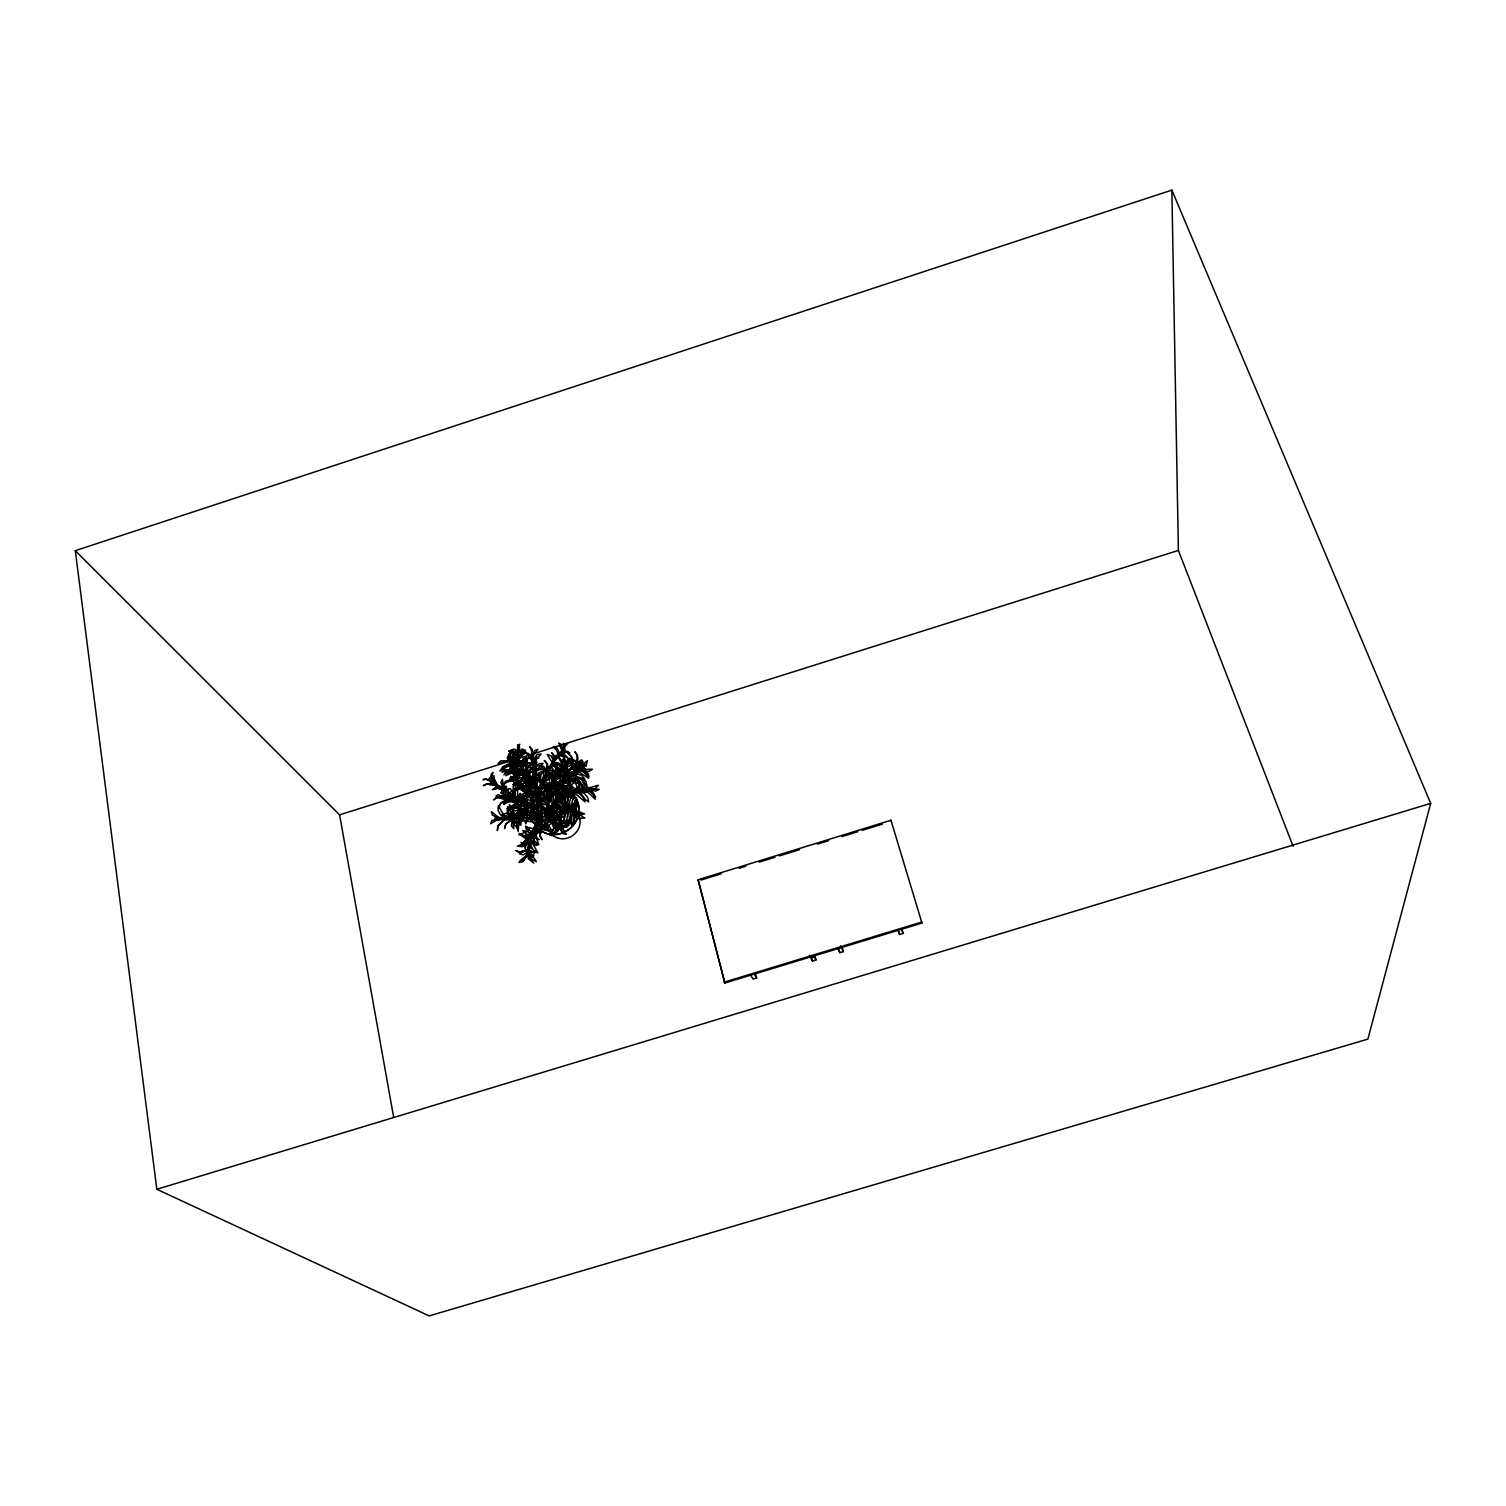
<?xml version="1.0" encoding="UTF-8"?>
<svg xmlns="http://www.w3.org/2000/svg" width="1506" height="1506" viewBox="0 0 1506 1506"><rect width="100%" height="100%" fill="white"/><g stroke="black" fill="none" stroke-linecap="round" stroke-linejoin="round"><path stroke-width="1.5" d="M549.201 792.118L549.765 788.542L550.631 791.742M549.709 791.29C552.344 776.042 554.396 786.998 549.314 788.843M516.106 779.619L521.076 787.337L520.304 788.335L515.617 779.769L518.403 784.08M542.104 823.613L542.329 818.586M515.127 771.43C511.626 752.134 516.953 782.894 515.24 780.428M514.355 769.152L514.506 766.215M514.638 769.171L514.807 766.234M505.564 818.247L502.627 818.586C512.793 818.68 488.32 818.304 505.489 817.833M519.871 772.747L527.853 780.296L522.055 773.293C529.246 780.372 525.575 779.186 531.957 784.08M525.255 796.335L528.117 793.53L530.432 780.127M549.746 814.068L552.156 802.19L551.215 797.201L548.881 801.681M512.398 767.891L512.624 764.577M534.686 801.456L533.425 811.922M554.679 777.962L555.036 772.936L552.495 768.587L551.817 785.153L557.032 789.652L554.679 783.553L543.101 782.762L539.75 786.076L558.067 782.028L565.578 777.698L561.267 777.303L556.561 779.223L552.005 783.572L553.794 779.826M566.463 774.366C561.832 773.444 583.029 764.709 576.723 754.393L574.84 751.776L577.175 754.864L576.76 762.958L569.136 770.714M516.445 779.863C513.847 781.332 518.44 778.715 515.052 775.59M522.827 759.024L526.441 757.349L521.584 768.173L518.44 770.545L520.379 772.277L520.775 766.893L527.382 776.531M575.273 811.79L575.612 807.611M563.658 787.582L563.884 784.946L562.284 783.967L559.517 785.737L558.99 784.212L563.658 787.582L559.423 784.475M550.274 802.133L552.57 792.834L553.794 802.359L549.257 812.092M562.736 783.026L563.056 779.336M548.673 811.037L547.789 803.846C543.704 810.906 550.537 818.718 545.718 825.872L544.513 822.257L545.21 818.398L552.758 803.658M537.134 808.214C542.348 807.856 511.268 799.968 509.555 799.498M582.69 766.309L585.42 769.378L580.958 767.175L572.826 767.043L573.297 761.622L571.96 757.198L568.402 753.734L571.169 756.351L572.826 767.043L580.412 767.269L580.864 769.472L588.959 776.889L588.149 773.613L585.345 771.034L580.864 769.472L580.017 762.733L577.25 761.547L580.544 767.382M504.811 797.653L509.612 799.818L514.581 798.142L510.063 796.636C511.438 801.719 502.948 798.801 500.105 804.11L498.448 808.063L500.576 803.602L509.781 798.895L506.072 785.963L504.755 790.631L506.016 794.829L509.781 798.895L504.265 799.517L499.936 797.898M545.586 823.97L542.442 825.495L540.635 829.825L540.108 834.738L542.066 839.764L539.75 836.338L542.838 821.768M552.608 796.354L554.942 788.297C558.029 794.471 555.149 801.06 552.25 806.689M567.875 817.137L567.122 810.284L567.95 813.541M537.303 785.868L536.625 791.911L530.903 794.283L527.458 798.011L528.248 794.227L531.486 792.288L536.625 791.911L538.997 788.297M559.761 816.403L561.512 808.138L565.616 810.548M515.673 768.549L516.426 767.552L520.455 770.658L531.505 781.407L515.692 768.493L519.721 771.656M514.864 771.656L509.442 772.202L505.809 775.684L512.586 772.691M569.004 777.134L567.216 780.692L565.955 779.957M512.379 757.913L512.793 754.657L515.993 750.91L513.395 757.48M552.533 781.012L556.147 774.931L555.074 777.077M520.379 772.277L521.132 766.309L525.123 758.102L521.283 761.339M562.077 750.967L564.581 744.604L563.395 743.211L564.618 746.43L562.077 750.967L561.606 744.548L558.745 743.042L562.077 750.967L567.141 751.325L568.722 754.186L568.477 752.736L562.077 750.967L564.261 744.698L567.593 743.531L555.017 759.193L543.534 777.793M559.31 798.707L558.048 801.964L559.743 798.142M551.817 782.988L549.615 789.671L553.982 777.755M555.281 796.316L555.77 792.608M555.789 796.128L556.298 792.42M550.142 789.765L550.311 788.673L549.295 789.295M555.978 795.695L556.486 791.987M549.916 797.483L549.464 794.283L550.518 793.982M520.417 763.41C517.367 757.217 517.763 753.904 518.798 745.846L517.631 744.83L519.683 747.503L518.008 752.944C517.688 757.198 518.855 767.42 522.017 767.909M531.599 820.168L532.973 813.579M527.966 849.328L527.495 852.057C529.717 841.986 526.78 860.735 527.646 852.264M527.458 854.824L522.695 861.827L518.911 862.449L527.458 854.824L534.028 855.069L532.333 857.027L527.458 854.824L523.429 860.604L520.059 860.679L527.458 854.824L533.839 863.107L528.267 858.721L527.721 852.02M529.095 844.508L527.119 854.711M550.349 795.262L549.389 794.81L550.499 794.02M553.606 777.981L551.704 784.024L554.34 778.866M568.703 776.738L567.16 780.71L568.948 777.529M571.226 774.272C556.975 791.177 575.028 770.658 570.059 773.839M518.328 801.004C519.551 803.526 516.803 798.594 509.725 798.349M528.004 778.357L531.072 764.747L527.345 768.587L526.328 773.783L527.721 780.221L521.038 780.164L518.855 784.607L518.685 781.2M527.382 782.311L526.611 787.318L528.117 793.53L521.885 798.312L521.34 795.036L523.787 793.398L528.117 793.53L525.368 787.751L521.885 783.854L518.798 782.875M532.616 760.511L532.729 753.395L534.743 750.44L537.774 749.442L531.637 757.913L534.254 767.495M537.793 819.942L539.713 811.922M552.043 816.083L552.081 806.124L550.518 805.785M566.275 771.994L566.953 768.004M527.947 852.302L528.135 849.535M546 776.832L546.546 773.745L544.457 769.171C538.244 810.397 549.144 758.007 558.782 755.711C553.286 756.37 553.248 765.01 549.972 768.38L553.041 763.956L551.949 763.203M570.134 773.82C568.628 776.663 582.445 765.425 573.372 772.653M538.47 824.102L541.708 816.308M516.407 767.608L511.136 764.728L520.511 770.771M539.694 811.113L535.251 808.684L540.146 807.894L549.991 809.983L549.897 819.095L552.1 821.598M505.658 791.459C512.699 798.048 516.125 795.507 523.316 800.571M527.702 849.403C527.966 843.36 530.394 840.593 532.145 836.583L528.87 849.648M528.493 849.666L531.787 836.451L529.566 844.64M549.182 821.128L550.236 816.12M520.342 779.506L531.11 781.35L533.632 769.924M532.013 757.838L530.865 755.73L533.049 753.866L531.467 753.433L532.013 757.838L527.778 758.478L525.123 760.944L525.782 758.553L532.013 757.838L532.333 749.593L529.698 746.731C533.237 750.252 531.26 762.808 533.764 762.808M557.615 796.825L558.688 791.836M552.307 815.838L553.022 812.656M547.695 791.968L548.146 789.935L545.228 792.175M564.185 803.602L565.164 799.328L563.922 795.224L561.456 803.169M510.572 818.04C515.974 817.024 516.614 817.946 510.233 817.306M552.062 785.492L550.142 794.603L548.372 796.618L548.824 798.764M529.943 815.217L534.329 806.689L531.562 801.324L531.317 796.279L533.406 791.478L534.555 796.392M536.174 774.479L536.738 772.145L533.256 774.686M557.672 808.421L554.434 815.725M529.02 844.753L530.3 839.689M536.833 784.099L540.805 775.684L540.052 785.115M549.351 788.843L551.403 783.214M555.996 788.598L557.032 784.532M556.542 788.768L557.578 784.701M557.032 788.598L558.029 784.551M576.629 770.696L581.034 769.246L576.403 770.037M527.213 780.692L528.23 779.75M554.434 777.397L553.417 781.35L557.276 778.809M558.218 796.749L557.333 800.157L562.529 797.992L559.837 796.053M523.674 773.387L526.78 776.87L527.891 772.634M524.239 814.859L518.516 821.617L516.784 826.53L518.196 831.406L518.572 826.135L523.279 814.897L519.005 808.609L519.89 815.763L525.161 818.229L528.248 817.946L532.07 815.141L527.138 814.633M1430.7 803.376L1367.881 1039.121L429.191 1315.905L156.831 1189.269L75.3 550.669L1171.856 190.095L1430.7 803.376L156.831 1189.269M514.657 816.986L514.657 818.323L505.301 818.605M509.084 756.389L510.139 752.661L513.057 750.139L509.837 756.238M519.89 766.215L520.812 762.958M543.421 777.661L541.915 783.214L545.078 775.891L547.055 776.418L543.101 778.056L541.784 780.277L542.499 783.289L547.92 779.976M499.597 818.699L502.477 818.247M537.303 825.683L538.979 819.923L533.406 811.263L532.936 815.593L534.724 818.21L538.979 819.923L543.497 825.834L548.372 827.509L544.664 827.754L538.979 819.923L529.905 818.906L524.973 820.808L534.611 822.201M542.122 783.064L549.012 767.815M541.765 783.158L542.894 783.553L544.268 777.793M539.355 781.407L542.499 783.289L546.509 772.729M544.174 779.788L543.195 783.534M559.554 777.454L561.493 770.526L564.166 767.119L567.103 766.385L564.355 772.051M567.498 802.209L568.477 799.008L567.536 794.001L554.886 802.736M552.438 820.657L553.511 817.174L550.575 810.83M567.235 778.226L568.534 774.028M523.297 816.76L519.419 817.25M512.605 818.304L516.087 814.915L515.353 814.332L516.2 815.311L522.13 809.776L515.711 814.294M563.79 803.131L567.536 794.001M497.281 786.132L497.921 785.134L504.943 789.464C501.686 785.831 492.349 783.854 501.479 788.617M537.924 787.939L536.625 791.911L529.604 782.706M512.172 818.153L515.523 814.539L516.2 815.311M531.524 809.381L530.997 810.981L533.312 811.659L532.333 808.082M538.583 814.991C538.226 813.014 539.374 816.271 541.802 814.407M568.477 810.906L566.595 819.904L567.743 824.949L570.096 820.262M528.568 792.984C526.592 794.509 530.959 793.737 524.446 790.443M571.132 810.736L569.456 818.925L570.605 823.763M531.072 840.047L529.905 839.764M507.936 791.215L508.821 788.673L510.308 788.73L512.285 791.685L514.939 796.9L512.341 799.404M538.564 778.338L540.165 773.745L537.435 775.948M533.519 832.874C557.747 812.468 531.769 835.378 531.769 835.717M565.992 810.19L564.298 818.492L565.541 823.518L566.99 820.375M542.424 824.874C545.191 824.384 529.679 835.604 540.428 828.036M546.678 793.06L547.864 784.268L544.833 788.278M537.529 787.054L523.542 774.366L537.623 789.144L538.64 788.24L537.548 788.429M497.469 786L492.801 782.386L510.383 794.453M524.069 779.28L527.721 780.221L530.112 776.211L532.22 778.451L526.893 779.506L527.721 780.221L516.803 781.087L512.887 784.777L515.993 781.633L519.344 780.654M533.143 762.563L537.303 798.011L541.219 799.874M510.045 794.566C517.989 797.898 511.946 795.752 519.457 800.062M551.347 787.469L558.895 781.426L563.978 781.106L555.827 786.941L535.929 793.907L539.355 789.878L544.155 788.504L551.535 789.106L553.135 795.657L549.502 793.38L548.673 791.158L553.455 780.485M558.444 801.776L559.686 798.519M553.7 781.275L554.716 778.64M537.943 779.92L534.818 788.184L541.727 789.746L537.209 786.17L534.818 788.184L523.448 786.64L519.928 788.485L524.483 785.906L534.818 788.184L534.348 781.878L535.628 781.539L538.79 796.561M554.98 795.676L556.166 792.664M529.02 838.127L531.995 835.435M537.115 831.161L532.164 834.832M541.991 824.949L542.894 826.022M559.328 776.061L563.696 767.552L562.152 772.465M518.158 811.922L524.916 808.195M552.589 780.597L551.704 784.024M552.57 783.911L553.756 780.861M574.125 775.628L570.605 774.253L563.545 767.947L566.275 762.751L561.757 772.484M540.014 801.136L541.689 797.276M529.943 766.102L530.903 763.9L527.138 766.479L525.763 771.091L526.78 776.87M504.548 816.365L504.868 819.584L508.313 817.325L505.188 816.308L501.479 817.532L508.783 819.132L512.36 818.003L515.071 821.372L518.572 822.596L515.993 823.142L513.904 821.467L507.484 810.172L507.24 813.673L512.36 818.003L513.828 828.677L511.4 826.041L512.36 818.003L505.225 816.271M541.388 815.348L533.369 829.185M536.701 830.653L533.463 841.289L534.875 845.13L533.124 840.367L536.701 830.653L535.684 828.62L540.409 824.309L539.769 828.545L536.701 830.653L533.952 836.188L523.241 846.127L523.617 842.155L526.629 838.597L534.103 834.268L536.814 827.359L531.411 832.442L529.378 845.374L531.505 848.631L529.604 844.019L531.769 835.152L527.458 831.387L522.77 830.559L528.474 835.717L531.769 835.152L529.02 840.706L528.964 837.185M533.915 815.198L532.107 819.208L534.423 816.534M538.489 818.04L540.278 814.106M534.159 829.806L536.475 824.855M533.312 829.317L535.703 824.234M533.651 829.58C536.72 824.027 541.539 814.426 537.774 823.387M534.291 829.486L536.72 824.309M534.555 829.881L537.002 824.667M562.303 790.763L564.016 787.111L562.171 791.817M562.604 791.61L564.374 787.544M551.667 784.061C547.826 788.862 550.744 801.832 550.33 788.598L548.128 785.944L550.914 787.619M533.764 829.241L536.211 824.046M544.513 778.131L547.017 772.955L544.72 777.981M545.097 776.098L555.375 759.419M560.1 796.881L557.879 801.456L562.303 802.547M524.408 774.009L523.354 774.743M542.442 825.495L536.945 825.024L532.879 822.502L529.792 818.059L534.95 819.772L542.442 825.495L539.506 831.481L532.898 837.656M569.475 794.792L566.557 802.717L566.576 808.515L563.206 805.446M566.068 762.714L561.55 771.75M564.166 767.985L559.517 776.456M575.894 776.305L584.93 779.129L581.636 775.383L576.817 773.764L570.605 774.253L567.837 768.982L564.148 765.857L559.272 765.425L563.903 768.041L565.277 765.349M555.149 776.494L553.832 778.094M554.264 778.621L555.319 776.72M561.154 771.769L563.508 767.947M563.639 767.909L566.275 762.751M562.002 771.938L566.444 763.09M562.265 772.239L564.411 768.06M554.754 793.888L555.714 792.005M553.813 778.338L554.603 776.776M553.624 805.202L555.243 802.077L558.029 801.926L566.087 805.315L563.018 806.068M576.76 762.958L581.636 759.833L583.067 761.81L576.76 762.958L575.857 761.452L572.807 761.471L574.087 759.871L576.76 762.958L585.985 766.422L584.272 763.617L576.553 762.695L573.278 767.458M525.18 809.456L521.603 810.774L521.321 809.513M554.321 760.022L549.276 767.985M545.624 825.119L544.061 828.074L548.692 825.928L551.893 822.408M522.036 810.699L521.678 809.531M549.389 812.167C547.544 810.717 559.592 800.401 554.001 801.945M560.571 808.835L558.858 812.016L556.298 812.958M531.505 807.705L527.326 807.649L531.317 806.35M518.008 752.944L518.233 745.47L519.852 744.265L517.405 746.92L518.008 752.944L521.885 749.047L524.897 749.913L518.008 752.944L511.005 750.063L513.904 749.047L516.407 750.233L518.384 752.925L518.365 755.861M526.516 815.273L528.192 812.205L537.378 807.517L538.696 805.484L544.777 807.574L540.598 809.08M550.462 808.27L552.269 805.465L551.723 808.214M554.227 802.265L548.899 812.186M552.683 805.842C552.213 805.032 549.125 810.849 550.311 810.529M573.73 821.843L571.546 825.796L571.301 816.459L577.57 802.547L576.422 797.672L573.184 806.595L574.539 816.836M524.239 808.666L528.437 807.48L521.603 810.774M532.465 795.206L530.639 798.444L534.574 795.281L538.64 794.283M565.955 780.353L569.983 774.253M566.275 780.748L573.56 771.693M548.862 790.706L546.546 794.848L554.961 791.139M552.721 805.823C558.933 799.818 551.911 803.639 555.262 803.206M551.441 806.444L552.476 804.618M548.523 811.885L549.445 810.247M551.874 806.802L552.909 804.976L556.279 804.618M550.556 809.72L547.657 813.296L548.786 812.732M549.257 811.019L554.208 802.303L553.756 803.715M524.295 773.99C523.26 776.72 515.297 763.015 511.136 764.728M537.586 822.803L539.336 819.772M571.301 762.187L570.341 763.806L573.635 764.239L574.37 765.688L572.826 767.043L572.205 763.448M540.748 795.262L541.2 795.036M571.678 809.061L570.04 805.126L567.31 803.169L563.338 803.846L571.678 809.061L575.838 799.046L574.257 794.246L571.659 803.62L571.678 809.061L584.573 813.842L579.603 814.614L572.901 810.322M549.69 811.809L548.523 813.579M557.954 801.192L560.176 797.596M527.815 808.553L534.894 806.294L527.571 807.216M538.244 820.281L540.447 816.723M563.188 777.473L561.098 782.198L563.451 778.357M561.06 782.179L563.602 777.793M561.324 781.99L566.425 773.99M543.873 799.648L546.603 795.3L546.81 800.27M560.1 787.205L561.851 784.419M559.121 799.065L568.007 794.227L561.267 797.86L564.317 795.507M554.792 777.002L555.789 775.402M554.641 776.531L555.658 774.95M561.267 797.86L568.101 794.773L559.554 799.008M566.576 808.515L569.87 803.376M503.832 784.777L506.035 790.914L500.707 792.871L502.119 793.022L502.063 789.991L503.776 789.295M522.808 771.618L517.744 755.937M562.133 798.105L561.437 796.862M572.393 803.959L569.099 809.061L565.559 809.513L556.862 805.766L561.964 804.731L565.992 806.049L569.099 809.061L568.986 803.432L572.487 793.624L573.748 798.839M530.244 815.555L528.23 810.002L524.916 806.181L526.592 813.937L530.244 815.555L531.467 813.673L538.847 813.918L532.333 816.967M584.46 788.617C571.621 790.236 583.5 793.643 584.46 788.617C576.139 790.236 581.768 791.648 575.8 790.048M541.03 785.191L543.873 780.146L539.845 781.727M584.046 788.655L584.667 789.784M511.249 763.26L509.367 760.869L511.626 762.902M538.64 799.874C536.305 795.977 531.166 761.867 536.607 792.344C537.849 791.102 534.028 792.062 538.075 796.26M540.259 781.106L542.499 783.289L544.664 780.033M575.97 791.309L572.167 791.252L578.643 790.029M573.071 792.081L572.882 790.819M584.046 789.106C594.795 786.188 579.509 791.685 585.627 788.692M534.461 805.974L534.141 807.423L537.322 807.461M536.851 791.328C532.202 783.892 538.075 792.702 530.827 784.494M542.499 783.289L545.586 778.658M546.998 814.426L548.316 812.675L547.695 814.37M548.391 813.353L547.525 814.595M521.076 787.337L519.947 788.146M564.863 806.934L567.009 803.79M548.768 767.684L551.893 763.203L552.909 763.918M511.645 807.329L513.64 804.486L518.29 802.34M515.88 768.324L510.12 769.735L503.908 774.856L506.393 770.62L516.05 768.06L515.974 760.756L517.895 760.681L514.883 763.316L514.412 765.669L516.05 768.06L509.066 769.754L509.63 770.846L510.929 767.533L513.019 766.799M563.131 778.263L560.703 781.689L570.605 784.306L568.007 780.748L564.957 780.014L560.703 781.689L566.67 778.884M559.178 777.849L561.098 775.157M562.227 779.562L565.014 775.665M541.181 815.706C536.889 818.605 539.035 823.123 541.576 817.494M538.546 820.13L541.388 816.214M539.035 820.45L541.859 816.534M539.506 820.45L542.348 816.516M538.903 819.377L541.859 815.33M539.412 819.697L541.369 817.005M550.255 811.282L551.874 813.485L551.14 810.736M510.139 766.516L513.433 765.104L509.593 759.702M550.895 813.24L551.667 812.167M563.432 776.249L565.352 773.651M563.658 776.079L565.578 773.5M563.545 776.625L565.484 774.009M563.959 776.945L565.88 774.348M564.129 776.192L566.011 773.632M520.568 799.799L522.676 797.013M555.808 759.833L558.952 755.88L557.917 755.127M559.272 773.783L561.23 771.185L563.564 771.449M547.224 814.614L547.676 814.087M530.865 810.36L532.973 807.668M552.081 812.506L553.85 817.683L550.82 812.751M561.889 750.854L558.651 755.711L561.794 750.741M570.736 776.569L572.355 774.517M558.651 755.711L560.025 753.019L551.893 763.203M552.834 817.061L554.095 816.798L557.145 823.744L552.909 817.118L554.057 816.817L552.909 817.118M521.791 812.016L523.956 809.381M560.439 753.339L562.359 751.193M535.835 796.185L535.044 797.145L536.494 799.931L534.423 800.364M520.455 801.832L523.824 797.728M510.647 808.76L516.671 804.148M557.446 823.048C560.759 834.418 559.517 820.676 552.777 821.956L556.185 826.85L565.597 826.493L569.08 824.648L566.84 827.189L558.82 826.963L551.855 835.83L557.747 831.256L558.82 826.963L557.013 823.104M544.871 787.356L547.017 784.833L551.497 783.704L547.28 788.41M560.816 808.797L561.907 807.95L560.985 808.195M568.195 809.324L566.256 807.818L574.068 810.717M516.106 805.936L512.605 809.983L516.182 806.896L527.834 804.562L527.571 802.19L531.674 803.827L527.1 805.635L527.834 804.562L523.391 794.886L522.431 799.385L523.843 802.34L527.834 804.562L517.65 804.279L516.483 803.319L518.93 801.154M564.43 808.402L560.929 808.44L561.926 808.289M568.816 808.421C581.165 810.623 558.839 807.103 573.259 809.381C575.744 812.845 570.943 810.397 573.993 810.699M541.03 800.232L537.793 803.94L541.068 802.943M566.896 809.174C565.748 804.863 575.48 811.414 578.417 812.506M555.695 801.983L554.547 802.434L557.54 801.324L555.13 798.632M567.235 808.967L569.362 808.364M574.445 812.016L573.052 810.83L574.69 811.301M565.936 774.272L573.108 767.194M566.52 772.427L572.468 766.573M565.578 773.915L572.374 766.61M555.074 802.867L553.342 803.3M571.941 809.644L567.235 808.195M521.434 763.222L520.982 768.399L522.751 771.204M537.397 832.667L544.099 827.17M574.652 764.747L576.553 762.695M576.553 762.902L572.826 767.175L578.53 765.801M575.047 765.274L576.949 763.222M547.487 822.464L553.511 817.174L566.068 813.071L563.395 816.76L559.084 817.965L549.577 816.365L546.904 813.748M564.599 752.096L562.435 754.412L558.444 755.504L556.618 750.289L553.21 746.712L557.088 748.218L558.782 751.494L558.444 755.504L567.216 757.16L567.95 758.798L565.578 755.353L562.096 754.393L558.444 755.504L561.776 752.492L565.484 751.55L569.889 752.981L567.48 751.852L558.444 755.504L564.976 749.593L564.75 748.03M540.842 789.276L542.668 787.337M532.484 762.921C534.969 770.432 535.665 797.841 535.006 771.863M534.461 765.726L530.827 769.491L529.736 774.818L531.11 781.35L515.316 780.183L520.285 788.259M556.335 796.128L557.804 794.603M568.891 793.097L580.243 785.586L578.04 789.991L569.513 793.982M552.175 796.147L548.579 799.742L549.106 795.281L551.685 792.834M573.108 767.269L575.028 765.086L572.224 761.622L567.743 760.474L578.511 771.919L575.574 776.042L576.346 769.792M563.771 795.695L557.86 800.91M556.486 799.893L564.185 791.742L572.562 786.527L570.398 791.139L566.2 793.794L560.364 794.923L570.172 797.314M510.816 798.029L508.84 799.95L509.423 800.91L518.346 801.569L518.629 799.385L522.431 801.625L517.669 802.529L517.556 786.64L515.09 790.989L515.523 795.977L518.346 801.569L507.974 802.058L503.625 804.242L507.183 800.985L518.346 801.569L513.979 798.782M534.574 782.047L535.778 781.783L535.157 776.644M561.023 792.758L564.694 789.2M571.433 769.491L574.332 766.705L574.275 771.354L571.489 775.816L566.595 780.334L563.602 778.169M541.972 788.579L545.53 785.191L544.927 790.142L541.106 795.563L535.044 794.02M515.316 780.183L520.041 777.68L525.443 778.263L531.11 781.35L539.204 778.941L535.872 776.964L533.5 777.811M531.637 780.993L530.564 781.689L534.272 785.548M515.843 815.348L522.206 810.284M560.985 795.789L564.242 792.74L559.423 792.947M542.442 826.173L544.683 824.064M515.24 814.652L518.328 811.565M512.398 818.304L522.055 809.833L534.856 806.312M516.313 814.991L519.25 812.261M569.513 770.903L573.165 767.495M529.227 833.929L532.39 830.992M516.106 814.577L519.081 811.809M540.202 812.167L536.72 815.367L535.985 819.697L542.085 812.129M532.183 835.642L534.649 833.157M534.894 799.95L537.698 797.389L534.969 799.347M539.393 828.225L542.028 825.815M543.064 825.646L536.757 831.237L536.136 830.503M530.545 836.282L531.995 834.964M542.875 825.156L533.708 833.307M530.319 836.79L532.089 835.228M534.159 779.788L532.089 781.652L536.663 780.164M531.75 834.813L528.757 837.505M528.794 838.164L530.639 836.527M528.568 838.014L529.98 836.376M534.498 833.515L537.077 830.371M534.178 797.634L537.077 795.055M497.677 785.492L492.951 782.254M584.347 789.219L585.57 788.165L584.554 787.506L581.316 788.391L581.711 786.057L595.322 799.291L593.703 794.773L590.051 791.328L584.347 789.219L577.382 777.567L581.674 779.694L583.857 783.722L584.347 789.219L590.22 790.048L594.945 788.918L598.315 785.285L585.909 788.73M528.004 786.527L525.236 788.88L525.368 792.137L527.514 787.732L530.451 785.567M561.7 782.593L564.336 780.39M570.059 774.216L573.127 771.486M571.15 774.31L576.93 770.47M570.718 774.837L573.73 772.503M577.702 771.128L580.299 768.982L581.805 764.182L570.605 774.253L567.894 773.162L568.666 775.985L571.15 773.67L576.403 772.202M505.489 818.21L497.997 826.21L497.356 830.634L497.827 825.777L505.489 818.21L498.335 805.691L498.053 810.548L500.557 814.614L505.489 818.21L497.884 820.601L498.053 817.4L503.926 817.852M531.411 797.785L535.251 794.641L539.807 794.264L544.344 795.846L543.534 791.93M583.537 767.382L586.06 765.312L587.453 760.681L575.744 770.319L576.836 770.884M553.775 784.381L551.177 786.452L550.274 790.895L556.825 785.887M557.653 800.345L559.799 798.632M520.944 779.976L523.975 777.604M546.96 814.144L543.365 816.93L541.087 821.768L545.906 819.264M567.913 761.754L565.465 763.617L563.828 767.872L561.004 765.556L561.06 768.116L565.032 766.912L563.828 767.872L558.858 758.102L555.187 755.88L559.648 758.045L562.416 762.092L563.828 767.872L570.19 762.77M521.584 804.129L524.483 801.907L523.09 801.248L522.337 802.792L523.41 806.425M572.826 767.043L575.838 764.728L578.68 764.822M505.489 818.85L508.877 818.549M530.338 794.264L527.345 796.542L531.787 794.02L536.569 794.02M519.947 820.826L524.088 817.758M546.377 811.094L549.991 809.983L551.478 812.882L563.79 806.35L561.173 810.812L556.938 812.807L548.316 811.678M546.81 792.137L550.387 789.596M571.019 785.078L573.824 783.12L575.8 778.282L568.929 783.064M562.303 798.425L557.879 801.456L563.075 800.364M521.923 819.245L524.822 817.306M532.051 816.214L527.834 819L525.763 822.86L528.305 818.417L532.729 815.819M557.295 789.389L561.173 788.617L563.903 790.066L566.218 794.038L557.295 789.389L562.811 785.925M553.737 789.502L558.18 786.716L563.263 786.076L556.919 791.347M544.381 812.412L541.708 814.068L539.223 818.68L543.967 816.384M499.597 818.323L491.916 820.563L490.561 823.744L499.597 818.323L495.305 817.118L494.834 819.584L499.597 818.323L492.406 815.123L491.464 811.659L499.597 818.323L497.036 819.452L497.827 817.626L496.434 816.986L502.665 818.342M564.336 776.55L568.496 774.065M564.035 795.94L569.701 792.401M569.55 793.361L583.876 789.502M570.473 793.643C575.01 793.53 571.941 788.956 572.638 792.156M547.036 798.989L550.876 796.881M569.532 795.563L572.525 793.926M572.713 772.032L576.723 770.018M572.958 772.446L576.12 770.771M536.061 821.429L538.979 819.923L539.807 824.121M553.041 808.703L556.109 807.16M558.651 799.347L561.87 797.728M527.138 841.496L530.507 839.859L535.91 845.619L538.019 844.395L533.67 844.151M543.76 794.302L541.106 795.563L529.51 788.88L533.482 788.41L537.247 790.838M561.437 772.352L552.608 779.148L556.26 781.953L555.262 777.228L542.216 780.692L545.436 777.416L549.502 776.814L554.17 778.301L558.029 777.096M565.258 795.827L559.686 798.161M523.636 843.68L517.443 846.09L522.224 846.749L526.686 844.49L530.507 839.859L537.943 852.885L533.613 850.532L531.129 846.071L530.507 839.859L527.966 842.984L524.879 843.944M559.95 776.494L567.385 771.731L562.962 771.637M500.839 795.977L504.096 794.528L513.057 796.166M522.808 816.685L516.727 819.339L508.727 818.662M561.136 806.632L552.871 809.607M569.381 769.98L572.939 768.512L575.687 769.811M521.095 809.927L527.589 807.254M521.151 809.946L528.512 808.025M551.874 777.943L553.888 777.152L549.577 776.381M574.897 770.997L565.955 773.99L563.545 773.237M532.202 816.647L536.174 815.16M559.272 797.86L561.926 796.9M551.629 784.551L559.441 782.273M584.817 788.937L572.167 791.252M523.391 810.04L528.154 808.346M584.893 789.426L573.315 791.685M581.598 790.763L584.234 789.822M522.883 803.733L537.473 808.138M524.163 835.717L527.533 834.531M582.257 768.418L576.422 770.394L575.01 765.104M531.034 799.931L532.522 802.434M531.223 809.588L537.378 807.517L538.226 808.854M587.622 786.941L572.751 791.459L570.285 790.725L568.12 792.1L566.67 796.147L572.939 793.003L571.565 785.341L568.779 780.936L563.884 778.715L565.861 781.539M562.265 787.036L566.614 785.605M524.352 809.193L527.458 808.176M528.38 830.992L518.855 834.889L522.394 835.435M75.3 550.669L339.584 814.859L510.026 761.132M514.525 759.721L1178.389 550.424L1171.856 190.095M522.017 768.154L518.911 758.742M536.945 807.894L527.872 805.164M890.968 820.262L921.973 923.084L724.838 983.042L698.125 879.749L890.968 820.262L891.364 821.354M701.005 880.069L721.167 873.838M739.07 868.322L745.79 866.251M759.231 862.11L774.912 857.272M779.393 855.879L799.535 849.666M817.457 844.151L828.658 840.687M842.099 836.545L857.761 831.707M862.241 830.333L882.403 824.121M576.214 770.112L578.323 769.472M576.591 770.168L581.034 769.246M724.217 982.157L921.597 922.086L921.973 923.084M755.73 974.646L756.596 977.996L753.113 979.051L750.797 975.455M812.506 960.997L816.007 959.924L815.085 956.592L811.583 957.665L812.506 960.997L809.419 955.293M837.976 948.931L839.84 952.677L843.341 951.623L842.4 948.291M898.028 930.557L899.628 934.511L903.148 933.438L902.169 930.106M576.158 770.338L578.266 769.717M576.252 770.62L581.09 769.528M527.665 781.765L524.107 782.8L534.818 788.184L531.147 783.76M506.769 808.778L515.692 808.289L521.678 810.115L522.676 813.974L524.709 815.744L527.815 814.765L521.885 811.056L519.683 796.26L517.725 800.872L518.44 805.39L521.678 810.115L520.831 825.232L518.44 820.808L518.93 815.763L521.678 810.115L512.134 811.132M511.343 764.446L507.804 756.991L509.122 753.358L511.343 764.446L508.99 763.467L506.336 766.648L505.884 765.782L511.343 764.446L510.27 760.775L512.567 758.704L511.136 758.76L511.343 764.446L503.456 767.552L501.837 769.773L503.776 766.441L507.164 764.784L511.343 764.446L513.772 766.178M513.132 774.065L523.881 774.385L527.646 769.735L530.413 771.43L513.471 776.588L511.456 779.223L514.619 775.402L523.881 774.385L527.439 760.022L523.843 763.391L522.751 768.342L523.881 774.385L516.031 771.524M572.619 792.118L579.17 791.271M573.259 791.158L582.201 789.878M584.083 789.389L585.665 788.975M567.498 807.95L562.943 809.155L570.623 811.998L573.391 810.962L584.912 818.097L580.149 818.21L570.925 808.76L567.498 807.95L568.797 808.402M584.272 789.577L587.528 788.862M529.378 812.186L538.903 811.414M582.37 791.365L572.751 791.459L566.858 782.951M569.607 786.057L565.635 787.073L569.852 786.358M527.326 807.649L536.87 806.519M527.42 808.214L534.931 806.877M560.364 794.923L566.312 793.624L561.813 797.521L565.465 802.246M540.56 785.454L543.29 784.908L547.055 786.885L538.037 788.579M568.026 796.373L561.813 797.521L557.785 790.989M586.003 788.447L587.679 788.146M586.248 788.918L587.905 788.636M586.211 788.636L587.867 788.335M562.83 774.931L566.595 780.334L573.071 779.204L578.229 780.466L582.013 784.306L566.595 780.334L564.091 778.075M522.431 771.844L524.126 771.561L522.921 775.082L523.881 776.644M559.065 803.997L553.926 804.788L558.575 807.291M537.793 814.84L541.068 814.332M538.169 815.066L541.445 814.558M538.696 814.464L541.953 813.955M522.206 760.568L524.916 760.154L521.678 763.203L520.681 765.763L521.584 768.173L513.621 770.206L513.339 772.973L515.974 769.227L521.584 768.173L518.12 755.861M558.199 814.294L562.566 813.635L558.707 811.47M564.374 808.59L559.856 809.268L556.448 807.178L554.001 802.98L556.411 804.166M526.083 815.555L530.244 814.821M579.415 814.859L582.954 814.351L578.097 812.035M533.726 795.827L538.169 795.206M530.244 816.327L534.686 815.574M548.109 800.552L543.741 801.117L548.015 803.846M522.808 815.988L514.337 817.08M518.422 817.118L523.147 816.252M578.36 769.98L580.619 769.415M578.549 770.131L580.845 769.83M492.97 778.527L494.043 778.395L497.639 785.68L493.817 788.73L495.813 789.144L496.076 784.701L497.639 785.68L486.965 783.591L483.332 785.699L487.831 783.704L497.639 785.68L494.382 780.466L493.949 775.684L492.443 778.979L497.639 785.68L493.497 783.346L491.822 780.635M530.639 807.423L534.649 807.329M519.175 815.123L523.881 814.614M511.456 816.327L520.605 816.421M567.348 795.243L567.065 793.944L567.837 795.206M569.72 809.494L571.904 808.402M542.706 798.406L545.191 798.199L548.335 800.627M578.643 790.066L578.775 791.252M510.478 817.551L514.883 817.231M509.386 760.907L500.839 760.794L498.091 763.504L509.386 760.907L507.145 757.838L508.746 756.012L509.386 760.907L505.489 761.283L506.637 762.262L508.313 759.57L511.456 763.09M562.491 808.778L564.11 809.193M561.305 808.778L564.053 809.117L562.133 808.44M588.112 792.495L578.906 790.65L577.909 788.617L576.666 791.78L580.544 790.594L578.906 790.65L573.579 778.997L577.589 781.369L579.189 785.379L578.906 790.65L585.439 799.648L588.677 801.964L587.735 797.502L584.46 793.587L578.906 790.65L584.102 790.594M540.165 812.562L547.337 814.257L548.24 821.429L550.499 822.445L547.826 819.772L545.774 811.565L543.384 810.266L539.995 810.849L543.384 812.638M556.618 771.976L553.079 772.013L562.115 777.096M514.224 772.314L518.328 772.296M550.725 787.017L547.299 787.036L551.46 789.088M562.115 808.364L564.411 808.722M533.745 807.065L536.927 807.103M521.396 804.392L527.834 804.562L522.714 801.794M554.415 770.639L550.424 770.507L546.622 772.729L540.729 765.406L538.828 765.745L543.365 766.178L546 768.907L546.622 772.729L556.467 772.427M522.055 798.651L527.251 798.82L531.241 801.7L534.329 806.689L533.369 813.842L534.912 813.654L532.032 811.037L532.107 808.402L534.329 806.689L526.441 801.456M527.476 789.52L530.62 789.69L533.933 792.514M537.19 806.049L540.823 806.162M517.631 752.944L517.819 755.937M552.589 789.05L555.733 789.276M544.588 798.274L549.201 798.632L546.17 795.356M503.305 794.528L514.939 796.9L514.186 792.965L516.219 783.459L513.038 786.791L514.958 802.529L512.153 801.418M567.273 808.76L572.073 809.456M564.449 808.986L563.47 807.818L563.564 809.136M535.119 781.52L536.136 787.186M533.049 798.199L529.754 797.766L532.465 799.799M510.741 817.024L515.673 818.982L520.982 816.214L514.996 815.763L514.657 817.626L505.677 824.29L504.566 828.507L506.035 823.688L514.657 817.626L507.597 806.689L507.71 811.546M557.502 784.174L570.435 786.64L566.764 783.158L562.623 782.423M501.856 795.921L509.781 798.895M518.422 771.957L514.186 771.486L514.167 768.907M577.118 790.782L565.409 788.033M516.464 769.359L518.233 769.679M535.91 788.203L524.766 785.755L528.832 783.854L536.418 787.393L519.871 771.204M544.777 810.661L540.748 809.833L535.985 811.169L544.57 813.899M558.726 800.514L562.096 801.192M544.25 816.892L539.713 815.932L544.532 821.636M550.838 810.623L555.281 811.602M571.527 786.734L577.457 789.878M551.836 783.026L552.156 777.924L549.088 773.538L549.972 789.163M535.929 788.09L526.742 786.904L523.486 787.902L527.928 785.379L536.343 787.657M520.229 793.888L518.139 796.41L520.022 799.479M563.997 787.13L563.037 787.205L563.865 788.146M550.292 799.987L546 798.764L540.955 799.968L545.831 802.039M556.335 799.197L557.822 799.63M505.282 797.276L507.597 797.973M504.999 797.145L510.007 798.707L507.334 797.841M505.112 797.785L509.649 799.253M504.924 797.804L509.969 798.971M532.371 805.936L537.002 807.348M528.907 830.032L526.196 829.204L525.613 826.022L529.208 829.222M532.653 805.503L537.83 807.16M507.164 798.349L518.384 802.096M537.755 807.705L522.846 802.943M509.48 798.745L514.28 800.326M510.139 798.557L518.704 801.23M549.182 798.387L546.038 797.389L540.955 798.274L545.417 800.571M529.415 804.468L532.992 805.409M523.09 802.51L527.797 803.997M513.734 800.062L518.629 801.7M528.06 803.903L520.172 801.418M528.192 804.204L519.909 801.512M522.751 803.451L527.589 805.221M519.664 801.926L523.41 803.225M567.197 808.402L568.421 808.816M574.915 811.489L573.748 810.812M568.571 808.891L569.795 809.306L569.324 808.402M563.3 807.856L564.374 808.214M574.915 811.79L573.24 810.623M572.939 810.247L574.727 811.998M574.219 811.546L573.052 810.83M502.609 819.659L509.047 819.979L514.657 817.626L511.551 815.913M571.452 796.034L567.442 794.566L560.571 783.591M527.853 793.191L532.729 794.999M532.522 795.545L523.486 791.177M527.759 794.17L532.898 796.034M528.192 792.834L531.467 794.057M531.637 795.112L521.923 789.182M532.597 831.651L529.246 830.39L525.989 826.869L534.385 829.015M552.984 763.937L547.224 754.431L551.121 755.899L552.834 759.306L552.457 763.58L561.136 765.01L561.719 766.742L559.272 763.278L555.865 762.394L552.457 763.58L553.154 758.93L555.432 755.843L559.799 754.468L557.54 755.09L552.457 763.58L553.568 754.337L551.554 752.699L554.133 756.501M562.02 789.596L565.672 791.064M541.2 799.422L544.231 800.665M559.14 821.071L563.188 822.765L560.721 819.17M539.562 786.584L542.593 787.883L536.588 790.744L536.625 791.911L534.649 785.906L531.373 782.009M545.793 805.07L540.805 802.886L545.624 809.946M555.017 793.361L560.044 793.229L556.166 790.142M504.152 790.066L495.926 787.619L492.406 789.633L497.244 788.278L504.585 790.198L497.394 785.755M553.813 817.381L558.368 819.471L554.057 819.848L550.725 817.494L548.222 813.014L546.471 808.91L548.542 799.987L549.746 809.08L544.984 823.556L546.697 827.792L548.881 818.982L548.222 813.014L553.813 817.381L557.145 823.744M565.635 799.31L561.813 797.521L561.324 793.7M535.025 837.694L539.148 839.651L537.435 838.955L536.061 835.359M533.011 782.103L536.061 783.572L537.736 786.358M533.708 805.729L537.378 807.517L534.762 793.718L533.049 798.594L533.915 803.075L537.378 807.517L531.072 808.082L524.747 805.974M515.278 796.843L523.222 801.023M519.382 799.46L514.619 796.956L522.94 801.512M553.737 834.004L549.351 831.689L547.224 827.321M510.101 794.321L513.339 796.053M552.721 806.199L555.733 807.875M497.658 785.341L502.063 788.071M497.375 786.245L501.554 788.711M571.904 808.458L573.654 810.36M552.401 811.565L555.545 813.428L561.456 821.655M538.169 814.407L540.579 815.875M524.126 790.368L528.267 792.909M528.625 793.38C519.118 789.445 513.132 779.016 514.393 768.813M527.985 794.189L521.17 789.351M510.741 793.511L515.334 796.429M494.985 784.419L497.62 785.868M510.195 794.189L514.901 797.258M510.685 794.001L515.184 796.825M531.693 793.53L528.38 791.384L533.406 792.1L537.153 795.507M501.931 787.864L504.849 789.897M492.801 782.386L495.323 784.118M551.478 812.882L555.055 815.235M528.117 793.53L519.476 786M526.366 778.094L531.11 781.35M523.09 800.966L518.779 796.523L520.248 793.398L522.469 800.815M562.849 776.927L560.74 775.458L564.016 774.856L566.143 776.625L566.595 780.334M506.204 790.782L510.835 793.624M506.148 790.612L509.047 792.702M554.923 766.686L559.215 769.961L560.383 773.35M520.85 842.419L522.318 843.548M511.438 764.295L524.107 774.329M513.49 766.535L523.787 774.686M537.228 804.166L540.635 806.896L540.278 791.93L538.075 796.542L538.131 801.512L540.635 806.896L535.872 799.498M568.816 806.124L572.111 808.816L571.395 805.654M540.823 790.142L539.694 789.2L540.541 790.594M535.383 797.126L538.47 799.799M532.823 769.434L530.112 767.1L532.71 770.206M573.052 811.132L574.087 811.79M556.203 823.443L558.086 825.175M521.49 789.445L523.843 791.648M574.727 797.954L577.269 800.364L578.85 805.277M520.718 787.149L524.483 790.857M523.919 773.99L537.36 787.487M523.824 774.781L544.381 796.373M534.065 810.473L536.795 813.089M537.736 830.107L540.899 833.157L540.522 830.86M531.11 780.88L536.908 786.904M550.631 795.808L547.563 792.627L548.316 796.787M517.198 768.248L519.532 770.696M509.367 760.869L511.381 762.958M516.878 768.7L519.212 771.128M516.539 768.869L518.742 771.505M517.349 768.173L519.551 770.808M516.878 768.549L519.212 770.978M548.033 794.133L550.951 797.239M565.936 763.128L562.491 759.438L564.863 762.921L565.861 771.976M521.716 773.632L524.239 776.343M523.843 776.663L521.321 773.971L527.458 780.597M535.119 784.419L537.341 786.81M570.059 797.408L564.129 789.633L563.658 791.309L567.16 790.876L568.459 792.382L567.442 794.566L565.014 785.793M523.975 776.192L527.853 780.296M527.966 779.769L535.006 787.694M527.514 780.07L535.082 788.391M527.194 780.466L534.63 788.692M556.316 822.822L559.554 826.474L563.639 827.622L558.764 820.657L553.511 817.174L555.375 820.939M534.555 787.977L530.846 781.915M530.846 784.795L534.272 788.692M531.919 783.798L535.383 787.977M538.527 788.711L544.833 795.996M537.378 788.899L540.805 792.815M547.073 804.242L540.183 799.404L542.311 803.997M557.917 805.145L555.243 802.077L555.827 805.352M555.808 812.807L558.839 816.29M517.8 781.84L514.657 778.207L510.666 777.416L515.09 783.892L520.511 787.751L529.303 774.329L524.427 776.569L521.584 781.181L520.511 787.751L518.93 788.937L523.203 790.612L521.114 786.207L507.955 797.596L509.762 792.608L514.073 789.464L520.511 787.751L518.704 783.798M504.774 789.464L500.839 782.894L502.383 779.336L503.644 788.071M540.579 792.533L543.911 796.429M534.254 788.711L536.437 791.252M514.807 759.57L521.584 768.173M541.896 791.911L543.967 794.321M542.235 782.216L540.052 779.619L541.351 783.195M561.776 831.726L556.354 822.125L549.897 819.471L554.039 824.347L566.2 821.297L570.36 818.662L567.536 822.408L562.924 823.838L556.9 823.405L549.841 835.454L554.114 832.818L556.448 828.884L556.9 823.405L561.813 826.719L564.844 832.046M556.844 816.403L562.378 824.855M556.505 813.861L558.914 816.798M530.357 780.39L533.482 784.513M555.62 827.095L557.672 829.806L553.606 827.359L551.761 822.897M518.083 783.628L521.076 787.676M520.756 788.071L516.087 780.409M552.702 832.592L548.73 825.326M533.651 786.527L535.778 789.445M533.519 786.885L535.891 789.953M530.846 777.698L528.964 774.969L524.163 773.03L529.039 778M524.427 772.239L527.232 776.832M523.975 772.39L526.724 776.569M525.914 775.759L521.622 768.437M523.636 773.124L526.309 776.889M754.242 974.288L756.596 977.996M698.125 879.749L724.838 983.042M533.425 805.654L530.959 798.5M559.686 817.758L561.399 820.732M573.146 810.397L571.094 809.343M573.278 809.87L574.012 811.169M555.206 819.471L557.465 823.405M556.768 823.707L558.707 827.265M557.051 823.631L558.99 827.208M556.561 823.594L557.578 825.457M524.483 772.653L520.229 763.335M814.012 956.216L816.007 959.924M558.029 824.949L559.159 827.001M558.651 826.719L551.968 814.219L544.739 809.287L546.17 812.261M555.601 820.073L552.495 814.106M553.323 817.702L554.829 820.563M552.947 817.513L554.453 820.356M517.612 784.664L514.205 775.91M840.499 945.824L843.341 951.623M554.17 817.269L551.667 812.223L553.191 815.875M552.194 783.704L553.549 786.621M551.836 813.409L552.683 815.311M556.938 799.611L555.658 795.262L556.109 796.523M510.101 766.705L515.843 780.089L506.901 782.066L502.91 785.153L505.357 781.482L509.8 779.901L515.843 780.089L526.234 769.34L521.434 770.507L517.951 774.253L515.843 780.089L509.649 779.43L510.816 776.362L515.843 780.089L515.767 773.896L514.035 769.359M901.416 929.089L903.148 933.438M519.815 763.448L521.001 766.479L519.645 762.902M556.749 801.117L557.182 802.227M519.194 763.824L520.982 768.399M1178.389 550.424L1293.089 846.259M529.528 816.892L530.752 820.149M551.61 811.056L552.213 813.033M553.511 822.69L554.603 825.74M535.816 816.723L536.964 819.942M501.856 786.264L502.684 788.673M533.218 816.516L534.536 820.469M561.512 808.138L563.018 812.638M534.084 778.828L535.082 781.802L543.459 771.524L539.393 772.296L536.418 775.966L535.082 781.802L526.573 781.294L525.387 784.212L529.359 781.313L535.082 781.802L535.665 775.552L534.159 770.62M535.439 805.71L536.927 810.153M535.515 835.698L538.79 844.791L534.724 841.365L533.18 836.131M533.595 777.341L532.973 775.383L534.517 775.797L532.032 778.527L532.39 780.372L535.082 781.802L533.99 775.308M572.205 810.83L573.278 814.37M557.898 772.164L558.933 775.646M538.583 796.956L536.192 786.659M536.117 791.704L537.548 797.22M898.63 931.179L899.628 934.511M838.898 949.345L839.84 952.677M569.645 811.037L570.718 814.972M518.553 758.666L519.382 761.848M516.069 780.39L514.675 768.832M532.013 757.65L533.105 763.053M532.258 757.951L532.879 760.417M531.75 757.744L533.331 767.571M549.615 816.101L550.65 820.525M548.655 788.184L548.918 789.295M531.787 779.054L532.672 783.045L532.013 779.261M570.19 793.342L571.282 798.368M535.157 786.791L536.136 791.704M532.371 760.229L532.86 762.77M549.464 794.283L550.274 797.898M549.935 793.944L550.462 796.655M339.584 814.859L393.668 1117.339M533.595 762.601L534.743 772.051M533.105 763.165L534.611 777.171M532.691 762.695L533.821 772.126M551.027 794.509L551.309 796.486M554.001 802.98L554.735 808.797M534.592 781.614L535.119 787.299M543.308 783.515L543.647 786.81M535.251 778.696L535.552 781.99M521.17 762.94L521.452 766.422M534.818 771.674L535.119 777.058M533.839 771.712L534.122 777.115M514.243 771.881L514.506 776.343M513.941 771.467L514.186 776.192M514.807 771.279L515.353 776.004M549.991 809.983L550.161 814.068M531.844 798.293L531.919 802.077M577.269 818.605A23.607 20.877 -35.6 0 1 572.544 826.097M540.315 830.164A23.607 20.877 -35.6 0 0 551.78 834.644A23.437 20.745 -35.6 0 0 560.91 833.552A23.437 20.745 -35.6 0 0 572.6 826.041M562.002 787.751A23.964 21.178 -35.6 0 1 569.362 791.422M579.735 818.925A16.208 14.382 -35.7 0 1 574.52 834.117A16.208 14.382 -35.7 0 1 558.575 838.258M553.606 835.679A16.208 14.382 -35.7 0 1 551.629 833.684M538.15 825.401A22.176 19.597 -35.6 0 1 535.439 822.671M533.388 819.358A22.176 19.597 -35.6 0 1 532.07 815.518M531.637 811.47A22.176 19.597 -35.6 0 1 532.051 807.404M578.605 805.597A23.362 20.67 -35.6 0 1 579.113 809.908M537.284 826.361A23.456 20.726 -35.6 0 1 534.404 823.462M532.239 819.961A23.456 20.726 -35.6 0 1 530.846 815.913M530.394 811.621A23.456 20.726 -35.6 0 1 530.827 807.329M576.403 806.124A23.456 20.726 -35.6 0 1 575.989 810.454M577.457 818.398A23.851 21.103 -35.6 0 1 540.259 830.032M569.908 822.201A23.964 21.178 -35.6 0 1 562.547 827.886M561.079 828.582A23.964 21.178 -35.6 0 1 558.067 829.731M553.511 830.71A23.964 21.178 -35.6 0 1 540.805 828.564M558.5 838.315A16.34 14.495 -35.7 0 1 553.474 835.736M569.004 821.467A22.665 20.03 -35.6 0 1 562.039 826.85M553.511 829.505A22.665 20.03 -35.6 0 1 541.482 827.491M578.379 805.861A23.437 20.745 -35.6 0 1 578.906 810.153M526.705 813.409L527.797 817.494L524.992 814.332L525.274 810.793L527.928 807.856L526.46 792.608L524.257 797.54L524.747 802.547L527.928 807.856L525.839 823.801L523.636 818.869L524.54 813.56L527.928 807.856L516.502 804.43L511.927 805.804L521.415 808.797L527.928 807.856L526.705 813.409M536.644 762.074L536.588 766.723L534.31 771.881L528.738 772.089L524.69 774.668L526.196 771.561L534.31 771.881L541.313 767.834L544.174 769.924L539.374 769.604L534.31 771.881L535.515 760.982L534.046 757.838L536.644 762.074M491.822 776.061L492.763 782.574L489.394 784.588L490.843 785.04L490.58 782.461L492.763 782.574L490.787 776.927L488.979 778.602L492.763 782.574L490.956 774.931L492.97 772.371L491.822 776.061M546.847 766.422L546.622 772.729L553.399 765.519L556.015 766.027L551.121 766.46L548.165 768.738L546.622 772.729L548.165 768.248L547.506 764.276L544.193 760.53L546.433 762.3L546.847 766.422M509.499 804.675L509.197 809.174L511.287 812.374L515.767 814.821L519.25 819.095L523.712 820.676L520.417 821.372L517.763 819.226L509.499 804.675M522.413 842.965L522.206 845.901L526.535 842.118L528.775 837.844L528.342 835.736L532.503 832.103L530.338 837.317L522.413 842.965M511.551 766.027L509.762 768.7L514.525 771.58L526.893 764.728L522.168 764.351L517.951 766.818L514.525 771.58L506.487 770.357L501.893 772.202L504.811 769.679L514.525 771.58L512.642 761.848L508.859 759.852L514.525 771.58L511.551 766.027M514.751 765.406L514.638 766.385L508.595 765.387L504.868 766.516L507.296 764.521L514.638 766.385L524.295 761.452L520.737 760.982L514.638 766.385L512.209 755.843L514.883 758.346L514.638 766.385L518.177 764.201L519.081 766.159L514.751 765.406M560.42 764.54L559.968 768.248L555.959 775.176L547.13 776.305L549.728 773.952L558.613 775.27L560.778 780.033L555.959 775.176L561.041 768.248L560.42 764.54M581.052 767.853L580.864 769.472L585.307 771.241L589.204 771.298L592.479 769.208L580.864 769.472L583.895 768.832L582.615 770.074L581.052 767.853M575.687 815.781L573.504 823.01L573.165 815.499L577.815 804.373L576.685 800.608L574.539 807.875L575.179 815.687L576.967 818.304L580.13 819.076L573.24 809.117L570.341 807.16L572.882 806.877L574.238 808.534L575.687 815.781M519.118 755.353L518.535 758.779L510.383 758.026L509.442 760.097L512.812 757.386L518.535 758.779L525.914 752.209L521.998 752.191L519.438 754.713L518.535 758.779L511.588 751.343L508.651 751.136L513.358 751.833L516.52 754.431L518.535 758.779L522.695 750.986L525.613 751.005L519.118 755.353M565.032 814.332L564.091 819.339L561.38 823.5L560.853 818.718L563.79 808.515L565.032 814.332M558.331 768.399L557.408 773.199L554.17 778.301L556.335 763.975L558.331 768.399M505.376 795.827L505.112 798.349L509.179 797.088L505.376 795.827M502.251 789.276L501.423 792.758L505.056 797.465L500.387 797.691L495.963 796.053L498.091 794.679L505.056 797.465L502.251 789.276M534.423 757.725L533.124 762.864L525.368 763.316L524.446 766.347L527.947 763.354L533.124 762.864L541.087 754.035L537.228 754.544L534.423 757.725M515.767 814.821L514.13 820.506L514.544 825.062L517.631 828.413L515.767 814.821L505.884 813.409L501.272 815.235L510.816 816.704L515.767 814.821M534.404 758.648L533.124 762.864L527.006 753.847L524.032 752.134L528.681 753.678L531.562 757.349L533.124 762.864L534.781 759.495L538.734 757.8L535.948 756.916L534.404 758.648M585.194 789.332L584.253 792.382L588.225 789.953L582.521 779.336L585.834 781.143L587.604 788.504L595.548 797.069L591.952 790.575L586.38 788.184L585.194 789.332M526.102 841.892L525.387 848.763L524.653 844.922L528.775 837.844L519.024 833.439L524.577 837.976L528.775 837.844L526.102 841.892M536.08 766.686L534.31 771.881L543.101 763.391L539.186 763.636L536.08 766.686M567.649 759.589L566.369 762.921L564.11 760.944L564.129 762.883L567.273 762.092L566.369 762.921L562.453 755.259L559.592 753.527L563.075 755.221L566.369 762.921L571.602 759.551L569.55 758.139L567.649 759.589M513.715 753.508L511.833 758.064L512.699 762.94L516.05 768.06L513.715 753.508M528.305 849.44L525.971 853.281L523.147 854.881L519.419 853.808L528.305 849.44L534.159 853.337L536.343 851.285L531.976 851.681L528.305 849.44L518.535 852.132L515.805 850.514L520.229 852.377L528.305 849.44L536.4 861.658L532.07 859.38L529.359 855.295L528.305 849.44M568.44 759.815L566.369 762.921L573.089 759.702L570.454 758.685L568.44 759.815M502.684 766.987L499.879 771.034L507.748 766.403L513.433 765.104L507.371 765.18L502.684 766.987M539.581 795.733L536.324 799.799L550.142 794.603L544.287 794.208L539.581 795.733M567.291 764.126L563.828 767.872L574.144 764.427L570.492 762.864L567.291 764.126M559.554 771.881L555.959 775.176L566.425 770.865L559.554 771.881M496.472 797.371L493.591 799.931L496.491 798.011L505.056 797.465L496.472 797.371M598.88 789.37L595.548 791.177L587.604 788.504L598.88 789.37M485.629 778.753L482.88 779.713L486.72 779.261L492.763 782.574L485.629 778.753M565.315 774.762L559.931 776.174L555.093 766.554L551.535 763.598L556.034 765.745L558.726 770.037L559.931 776.174L572.732 778.997L569.475 775.552L565.315 774.762M571.489 773.444L565.955 773.99L577.438 778.414L575.236 774.705L571.489 773.444M566.256 834.192L563.338 833.74L558.82 826.963L562.886 829.599L566.256 834.192M582.483 771.392L576.422 770.394L588.658 778.244L586.7 774.084L582.483 771.392M558.462 816.704L554.923 815.725L552.834 812.016L552.081 806.124L554.264 813.522L558.462 816.704M578.925 793.436L572.751 791.459L585.006 801.832L583.01 796.956L578.925 793.436"/></g></svg>
